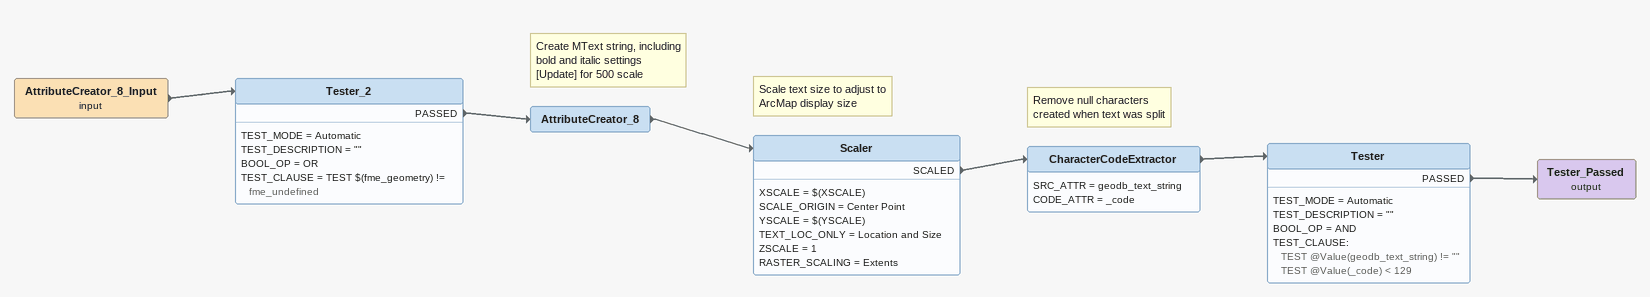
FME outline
AttributeCreator_8_Input (input)
    -> Tester_2
Tester_2
    TEST_MODE = Automatic
    TEST_DESCRIPTION = ""
    BOOL_OP = OR
    TEST_CLAUSE = TEST $(fme_geometry) != fme_undefined
    PASSED -> AttributeCreator_8
Note: Create MText string, including / bold and italic settings / [Update] for 500 scale
AttributeCreator_8
    -> Scaler
Note: Scale text size to adjust to / ArcMap display size
Scaler
    XSCALE = $(XSCALE)
    SCALE_ORIGIN = Center Point
    YSCALE = $(YSCALE)
    TEXT_LOC_ONLY = Location and Size
    ZSCALE = 1
    RASTER_SCALING = Extents
    SCALED -> CharacterCodeExtractor
Note: Remove null characters / created when text was split
CharacterCodeExtractor
    SRC_ATTR = geodb_text_string
    CODE_ATTR = _code
    -> Tester
Tester
    TEST_MODE = Automatic
    TEST_DESCRIPTION = ""
    BOOL_OP = AND
    TEST_CLAUSE:
      TEST @Value(geodb_text_string) != ""
      TEST @Value(_code) < 129
    PASSED -> Tester_Passed (output)
Tester_Passed (output)
